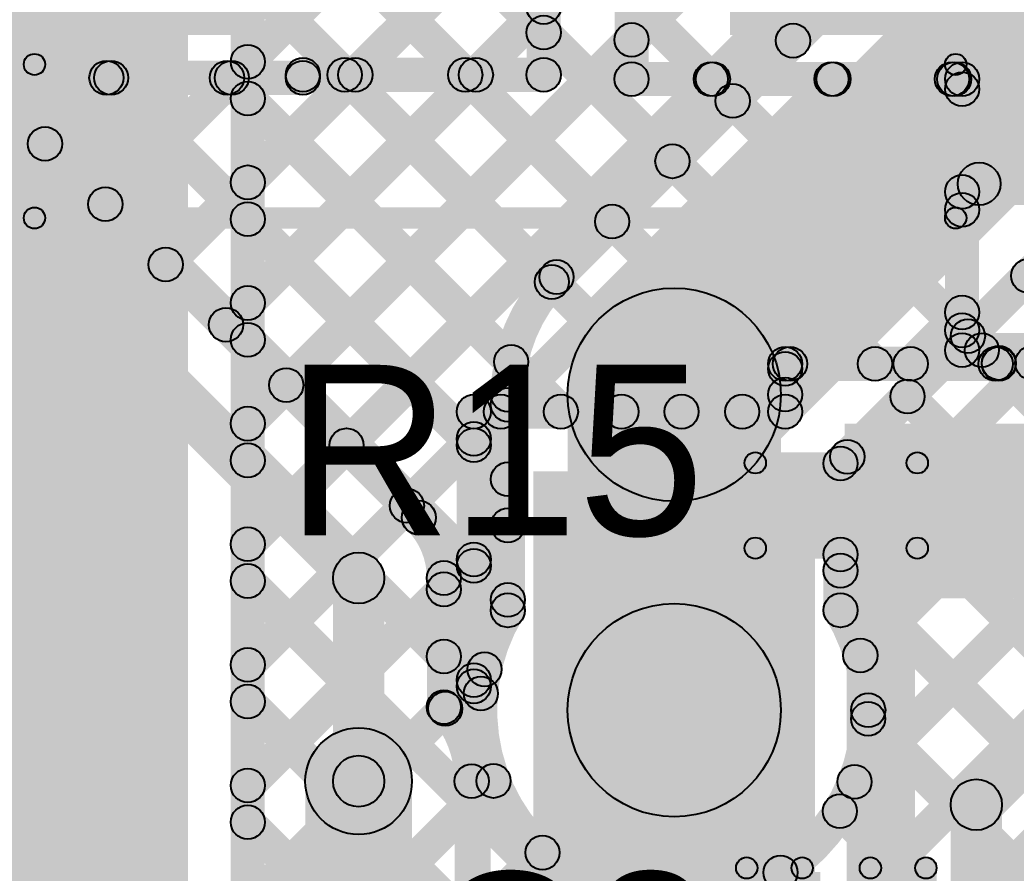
# Model space of a CAD drawing. Header units: millimetres. Extents: x 0.01 to 3.4, y 0.01 to 2.05.
# Drawn here: x 2.0876 to 2.3212, y 0.9458 to 1.1459 of the extents above; entities that cross this region are included whole.
import ezdxf

# ---------------------------------------------------------------- set-up
doc = ezdxf.new("R2010")
doc.units = ezdxf.units.MM
doc.header["$MEASUREMENT"] = 0
for name, color, linetype in [('BottomLayer', 5, 'Continuous'), ('TopLayer', 1, 'Continuous'), ('TopOverlay', 2, 'Continuous'), ('TopPaste', 8, 'Continuous'), ('TopSolder', 216, 'Continuous'), ('ViaHoleLayer', 16, 'Continuous')]:
    doc.layers.add(name, color=color, linetype=linetype)

# ---------------------------------------------------------------- blocks, each defined once
blk = doc.blocks.new('R___0201_20')
at = {"layer": 'TopLayer'}
for points in [[(-0.01614, 0.00728), (-0.00551, 0.00728), (-0.00551, -0.00728), (-0.01614, -0.00728)], [(0.00551, 0.00728), (0.01614, 0.00728), (0.01614, -0.00728), (0.00551, -0.00728)]]:
    blk.add_hatch(color=1, dxfattribs=at).paths.add_polyline_path(points)
at = {"layer": 'TopOverlay'}
h = blk.add_hatch(color=2, dxfattribs=at)
edge = h.paths.add_edge_path()
edge.add_arc((-0.019, 0.01), 0.0025, 0, 360)
h = blk.add_hatch(color=2, dxfattribs=at)
edge = h.paths.add_edge_path()
edge.add_arc((-0.019, 0.01), 0.0025, 0, 360)
for points in [[(0.019, 0.0125), (0.019, 0.0075), (-0.019, 0.0075), (-0.019, 0.0125)], [(-0.0215, 0.01), (-0.0165, 0.01), (-0.0165, -0.01), (-0.0215, -0.01)], [(0.0165, 0.01), (0.0215, 0.01), (0.0215, -0.01), (0.0165, -0.01)], [(0.019, -0.0075), (0.019, -0.0125), (-0.019, -0.0125), (-0.019, -0.0075)]]:
    blk.add_hatch(color=2, dxfattribs=at).paths.add_polyline_path(points)
h = blk.add_hatch(color=2, dxfattribs=at)
edge = h.paths.add_edge_path()
edge.add_arc((0.019, 0.01), 0.0025, 0, 360)
h = blk.add_hatch(color=2, dxfattribs=at)
edge = h.paths.add_edge_path()
edge.add_arc((0.019, 0.01), 0.0025, 0, 360)
h = blk.add_hatch(color=2, dxfattribs=at)
edge = h.paths.add_edge_path()
edge.add_arc((-0.019, -0.01), 0.0025, 0, 360)
h = blk.add_hatch(color=2, dxfattribs=at)
edge = h.paths.add_edge_path()
edge.add_arc((-0.019, -0.01), 0.0025, 0, 360)
h = blk.add_hatch(color=2, dxfattribs=at)
edge = h.paths.add_edge_path()
edge.add_arc((0.019, -0.01), 0.0025, 0, 360)
h = blk.add_hatch(color=2, dxfattribs=at)
edge = h.paths.add_edge_path()
edge.add_arc((0.019, -0.01), 0.0025, 0, 360)
at = {"layer": 'TopPaste'}
for points in [[(-0.01614, 0.00728), (-0.00551, 0.00728), (-0.00551, -0.00728), (-0.01614, -0.00728)], [(0.00551, 0.00728), (0.01614, 0.00728), (0.01614, -0.00728), (0.00551, -0.00728)]]:
    blk.add_hatch(color=8, dxfattribs=at).paths.add_polyline_path(points)
at = {"layer": 'TopSolder'}
for points in [[(-0.02014, 0.01128), (-0.00151, 0.01128), (-0.00151, -0.01128), (-0.02014, -0.01128)], [(0.00151, 0.01128), (0.02014, 0.01128), (0.02014, -0.01128), (0.00151, -0.01128)]]:
    blk.add_hatch(color=216, dxfattribs=at).paths.add_polyline_path(points)
at = {"layer": 'TopOverlay'}
for centre in [(-0.019, 0.01), (-0.019, 0.01), (0.019, 0.01), (0.019, 0.01), (-0.019, -0.01), (-0.019, -0.01), (0.019, -0.01), (0.019, -0.01)]:
    blk.add_circle(centre, 0.0025, dxfattribs=at)
blk = doc.blocks.new('SPM5012T_100M_LR_27')
at = {"layer": 'TopOverlay'}
h = blk.add_hatch(color=2, dxfattribs=at)
edge = h.paths.add_edge_path()
edge.add_arc((-0.108, 0.102), 0.0025, 0, 360)
h = blk.add_hatch(color=2, dxfattribs=at)
edge = h.paths.add_edge_path()
edge.add_arc((-0.108, 0.102), 0.0025, 0, 360)
for points in [[(0.108, 0.1045), (0.108, 0.0995), (-0.108, 0.0995), (-0.108, 0.1045)], [(-0.1105, 0.102), (-0.1055, 0.102), (-0.1055, 0.066), (-0.1105, 0.066)], [(0.1055, 0.102), (0.1105, 0.102), (0.1105, 0.066), (0.1055, 0.066)]]:
    blk.add_hatch(color=2, dxfattribs=at).paths.add_polyline_path(points)
h = blk.add_hatch(color=2, dxfattribs=at)
edge = h.paths.add_edge_path()
edge.add_arc((0.108, 0.102), 0.0025, 0, 360)
h = blk.add_hatch(color=2, dxfattribs=at)
edge = h.paths.add_edge_path()
edge.add_arc((0.108, 0.102), 0.0025, 0, 360)
h = blk.add_hatch(color=2, dxfattribs=at)
edge = h.paths.add_edge_path()
edge.add_arc((-0.108, 0.066), 0.0025, 0, 360)
h = blk.add_hatch(color=2, dxfattribs=at)
edge = h.paths.add_edge_path()
edge.add_arc((0.108, 0.066), 0.0025, 0, 360)
at = {"layer": 'TopSolder'}
for points in [[(-0.11817, 0.05912), (-0.05506, 0.05912), (-0.05506, -0.05912), (-0.11817, -0.05912)], [(0.05506, 0.05912), (0.11817, 0.05912), (0.11817, -0.05912), (0.05506, -0.05912)]]:
    blk.add_hatch(color=216, dxfattribs=at).paths.add_polyline_path(points)
at = {"layer": 'TopOverlay'}
for centre in [(-0.108, 0.102), (-0.108, 0.102), (0.108, 0.102), (0.108, 0.102), (-0.108, 0.066), (0.108, 0.066)]:
    blk.add_circle(centre, 0.0025, dxfattribs=at)
blk = doc.blocks.new('CAP_0201_31')
at = {"layer": 'TopLayer'}
for points in [[(-0.01772, 0.00591), (-0.00591, 0.00591), (-0.00591, -0.00591), (-0.01772, -0.00591)], [(0.00591, 0.00591), (0.01772, 0.00591), (0.01772, -0.00591), (0.00591, -0.00591)]]:
    blk.add_hatch(color=1, dxfattribs=at).paths.add_polyline_path(points)
at = {"layer": 'TopOverlay'}
h = blk.add_hatch(color=2, dxfattribs=at)
edge = h.paths.add_edge_path()
edge.add_arc((-0.021, 0.009), 0.0025, 0, 360)
h = blk.add_hatch(color=2, dxfattribs=at)
edge = h.paths.add_edge_path()
edge.add_arc((-0.021, 0.009), 0.0025, 0, 360)
for points in [[(-0.021, 0.0065), (-0.021, 0.0115), (-0.008, 0.0115), (-0.008, 0.0065)], [(0.008, 0.0065), (0.008, 0.0115), (0.021, 0.0115), (0.021, 0.0065)], [(-0.0185, -0.009), (-0.0235, -0.009), (-0.0235, 0.009), (-0.0185, 0.009)], [(0.0235, -0.009), (0.0185, -0.009), (0.0185, 0.009), (0.0235, 0.009)], [(-0.021, -0.0115), (-0.021, -0.0065), (-0.008, -0.0065), (-0.008, -0.0115)], [(0.008, -0.0115), (0.008, -0.0065), (0.021, -0.0065), (0.021, -0.0115)]]:
    blk.add_hatch(color=2, dxfattribs=at).paths.add_polyline_path(points)
h = blk.add_hatch(color=2, dxfattribs=at)
edge = h.paths.add_edge_path()
edge.add_arc((-0.008, 0.009), 0.0025, 0, 360)
h = blk.add_hatch(color=2, dxfattribs=at)
edge = h.paths.add_edge_path()
edge.add_arc((0.008, 0.009), 0.0025, 0, 360)
h = blk.add_hatch(color=2, dxfattribs=at)
edge = h.paths.add_edge_path()
edge.add_arc((0.021, 0.009), 0.0025, 0, 360)
h = blk.add_hatch(color=2, dxfattribs=at)
edge = h.paths.add_edge_path()
edge.add_arc((0.021, 0.009), 0.0025, 0, 360)
h = blk.add_hatch(color=2, dxfattribs=at)
edge = h.paths.add_edge_path()
edge.add_arc((-0.021, -0.009), 0.0025, 0, 360)
h = blk.add_hatch(color=2, dxfattribs=at)
edge = h.paths.add_edge_path()
edge.add_arc((-0.021, -0.009), 0.0025, 0, 360)
h = blk.add_hatch(color=2, dxfattribs=at)
edge = h.paths.add_edge_path()
edge.add_arc((-0.008, -0.009), 0.0025, 0, 360)
h = blk.add_hatch(color=2, dxfattribs=at)
edge = h.paths.add_edge_path()
edge.add_arc((0.008, -0.009), 0.0025, 0, 360)
h = blk.add_hatch(color=2, dxfattribs=at)
edge = h.paths.add_edge_path()
edge.add_arc((0.021, -0.009), 0.0025, 0, 360)
h = blk.add_hatch(color=2, dxfattribs=at)
edge = h.paths.add_edge_path()
edge.add_arc((0.021, -0.009), 0.0025, 0, 360)
at = {"layer": 'TopPaste'}
for points in [[(-0.01772, 0.00591), (-0.00591, 0.00591), (-0.00591, -0.00591), (-0.01772, -0.00591)], [(0.00591, 0.00591), (0.01772, 0.00591), (0.01772, -0.00591), (0.00591, -0.00591)]]:
    blk.add_hatch(color=8, dxfattribs=at).paths.add_polyline_path(points)
at = {"layer": 'TopSolder'}
for points in [[(-0.01988, 0.00807), (-0.00374, 0.00807), (-0.00374, -0.00807), (-0.01988, -0.00807)], [(0.00374, 0.00807), (0.01988, 0.00807), (0.01988, -0.00807), (0.00374, -0.00807)]]:
    blk.add_hatch(color=216, dxfattribs=at).paths.add_polyline_path(points)
at = {"layer": 'TopOverlay'}
for centre in [(-0.021, 0.009), (-0.021, 0.009), (-0.008, 0.009), (0.008, 0.009), (0.021, 0.009), (0.021, 0.009), (-0.021, -0.009), (-0.021, -0.009), (-0.008, -0.009), (0.008, -0.009), (0.021, -0.009), (0.021, -0.009)]:
    blk.add_circle(centre, 0.0025, dxfattribs=at)

msp = doc.modelspace()

# ---------------------------------------------------------------- hatches: boundary and pattern name
at = {"layer": 'BottomLayer'}
for points in [[(2.127, 0.87355), (2.077, 0.87355), (2.077, 1.63024), (2.127, 1.63024)], [(2.14383, 1.04837), (2.13817, 1.05403), (2.3626, 1.27846), (2.36826, 1.2728)], [(2.14383, 1.02009), (2.13817, 1.02575), (2.39089, 1.27846), (2.39654, 1.2728)], [(2.14383, 1.13323), (2.13817, 1.13888), (2.27775, 1.27846), (2.28341, 1.2728)], [(2.14383, 1.07666), (2.13817, 1.08231), (2.33432, 1.27846), (2.33998, 1.2728)], [(2.14383, 1.10494), (2.13817, 1.1106), (2.30603, 1.27846), (2.31169, 1.2728)], [(2.25868, 1.04032), (2.22332, 1.07568), (2.40532, 1.25768), (2.44068, 1.22232)], [(2.21625, 1.08275), (2.21059, 1.08841), (2.37603, 1.25384), (2.38169, 1.24818)], [(2.145, 0.89698), (2.137, 0.89698), (2.137, 1.24595), (2.145, 1.24595)], [(2.13817, 1.23775), (2.14383, 1.2434), (2.25754, 1.12969), (2.25188, 1.12404)], [(2.17134, 1.23287), (2.17699, 1.23852), (2.27168, 1.14384), (2.26602, 1.13818)], [(2.13817, 1.20947), (2.14383, 1.21512), (2.2434, 1.11555), (2.23774, 1.1099)], [(2.28283, 1.03902), (2.27717, 1.04467), (2.42217, 1.18967), (2.42783, 1.18402)], [(2.13817, 1.18118), (2.14383, 1.18684), (2.22926, 1.10141), (2.2236, 1.09575)], [(2.28283, 1.01767), (2.27717, 1.02332), (2.43285, 1.179), (2.4385, 1.17334)], [(2.28747, 0.99402), (2.28181, 0.99968), (2.44699, 1.16486), (2.45265, 1.1592)], [(2.13817, 1.1529), (2.14383, 1.15855), (2.21514, 1.08725), (2.20948, 1.08159)], [(2.28611, 0.96438), (2.28046, 0.97004), (2.46113, 1.15071), (2.46679, 1.14506)], [(2.14383, 0.79381), (2.13817, 0.79947), (2.47527, 1.13657), (2.48093, 1.13092)], [(2.13817, 1.12461), (2.14383, 1.13027), (2.20559, 1.06851), (2.19993, 1.06285)], [(2.14383, 0.76553), (2.13817, 0.77119), (2.48942, 1.12243), (2.49507, 1.11677)], [(2.13817, 1.09633), (2.14383, 1.10199), (2.20483, 1.04099), (2.19917, 1.03533)], [(2.30704, 1.06888), (2.31269, 1.07454), (2.94783, 0.4394), (2.94217, 0.43375)], [(2.13817, 1.06804), (2.14383, 1.0737), (2.20483, 1.0127), (2.19917, 1.00704)], [(2.14383, 0.9918), (2.13817, 0.99746), (2.19917, 1.05846), (2.20483, 1.0528)], [(2.2929, 1.05474), (2.29855, 1.0604), (2.94783, 0.41112), (2.94217, 0.40547)], [(2.206, 1.00743), (2.198, 1.00743), (2.198, 1.058), (2.206, 1.058)], [(2.266, 0.984), (2.216, 0.984), (2.216, 1.058), (2.266, 1.058)], [(2.13817, 1.03976), (2.14383, 1.04542), (2.1985, 0.99074), (2.19284, 0.98509)], [(2.27875, 1.0406), (2.28441, 1.04626), (2.94201, 0.38866), (2.93635, 0.383)], [(2.284, 1.00743), (2.276, 1.00743), (2.276, 1.04185), (2.284, 1.04185)], [(2.14383, 0.96352), (2.13817, 0.96918), (2.19917, 1.03018), (2.20483, 1.02452)], [(2.27717, 1.0139), (2.28283, 1.01955), (3.26355, 0.03883), (3.2579, 0.03317)], [(2.13817, 1.01148), (2.14383, 1.01713), (3.12213, 0.03883), (3.11648, 0.03317)], [(2.14383, 0.93524), (2.13817, 0.94089), (2.1937, 0.99642), (2.19936, 0.99076)], [(2.13817, 0.98319), (2.14383, 0.98885), (3.09385, 0.03883), (3.08819, 0.03317)], [(2.28362, 0.97916), (2.28928, 0.98482), (3.23527, 0.03883), (3.22961, 0.03317)], [(2.14383, 0.90695), (2.13817, 0.91261), (2.19581, 0.97024), (2.20146, 0.96459)], [(2.27702, 0.95749), (2.28267, 0.96314), (3.20699, 0.03883), (3.20133, 0.03317)], [(2.13817, 0.95491), (2.14383, 0.96056), (2.94881, 0.15558), (2.94316, 0.14992)], [(2.14853, 0.88337), (2.14287, 0.88903), (2.20728, 0.95343), (2.21294, 0.94777)], [(2.2631, 0.94311), (2.26876, 0.94877), (3.1787, 0.03883), (3.17304, 0.03317)]]:
    msp.add_hatch(color=5, dxfattribs=at).paths.add_polyline_path(points)
h = msp.add_hatch(color=5, dxfattribs=at)
edge = h.paths.add_edge_path()
edge.add_arc((2.26885, 1.14101), 0.004, 0, 360)
h = msp.add_hatch(color=5, dxfattribs=at)
edge = h.paths.add_edge_path()
edge.add_arc((2.141, 1.13605), 0.004, 0, 360)
h = msp.add_hatch(color=5, dxfattribs=at)
edge = h.paths.add_edge_path()
edge.add_arc((2.141, 1.12744), 0.004, 0, 360)
h = msp.add_hatch(color=5, dxfattribs=at)
edge = h.paths.add_edge_path()
edge.add_arc((2.25471, 1.12687), 0.004, 0, 360)
h = msp.add_hatch(color=5, dxfattribs=at)
edge = h.paths.add_edge_path()
edge.add_arc((2.24057, 1.11272), 0.004, 0, 360)
h = msp.add_hatch(color=5, dxfattribs=at)
edge = h.paths.add_edge_path()
edge.add_arc((2.141, 1.10777), 0.004, 0, 360)
h = msp.add_hatch(color=5, dxfattribs=at)
edge = h.paths.add_edge_path()
edge.add_arc((2.141, 1.09916), 0.004, 0, 360)
h = msp.add_hatch(color=5, dxfattribs=at)
edge = h.paths.add_edge_path()
edge.add_arc((2.22643, 1.09858), 0.004, 0, 360)
h = msp.add_hatch(color=5, dxfattribs=at)
edge = h.paths.add_edge_path()
edge.add_arc((2.21342, 1.08558), 0.004, 0, 360)
h = msp.add_hatch(color=5, dxfattribs=at)
edge = h.paths.add_edge_path()
edge.add_arc((2.21342, 1.08558), 0.004, 0, 360)
h = msp.add_hatch(color=5, dxfattribs=at)
edge = h.paths.add_edge_path()
edge.add_arc((2.21342, 1.08558), 0.004, 0, 360)
h = msp.add_hatch(color=5, dxfattribs=at)
edge = h.paths.add_edge_path()
edge.add_arc((2.32401, 1.08585), 0.004, 0, 360)
h = msp.add_hatch(color=5, dxfattribs=at)
edge = h.paths.add_edge_path()
edge.add_arc((2.21231, 1.08442), 0.004, 0, 360)
h = msp.add_hatch(color=5, dxfattribs=at)
edge = h.paths.add_edge_path()
edge.add_arc((2.141, 1.07949), 0.004, 0, 360)
h = msp.add_hatch(color=5, dxfattribs=at)
edge = h.paths.add_edge_path()
edge.add_arc((2.241, 1.058), 0.025, 0, 360)
h = msp.add_hatch(color=5, dxfattribs=at)
edge = h.paths.add_edge_path()
edge.add_arc((2.241, 1.058), 0.025, 0, 360)
h = msp.add_hatch(color=5, dxfattribs=at)
edge = h.paths.add_edge_path()
edge.add_arc((2.141, 1.07087), 0.004, 0, 360)
h = msp.add_hatch(color=5, dxfattribs=at)
edge = h.paths.add_edge_path()
edge.add_arc((2.30987, 1.07171), 0.004, 0, 360)
h = msp.add_hatch(color=5, dxfattribs=at)
edge = h.paths.add_edge_path()
edge.add_arc((2.20276, 1.06568), 0.004, 0, 360)
h = msp.add_hatch(color=5, dxfattribs=at)
edge = h.paths.add_edge_path()
edge.add_arc((2.202, 1.058), 0.004, 0, 360)
h = msp.add_hatch(color=5, dxfattribs=at)
edge = h.paths.add_edge_path()
edge.add_arc((2.202, 1.058), 0.004, 0, 360)
h = msp.add_hatch(color=5, dxfattribs=at)
edge = h.paths.add_edge_path()
edge.add_arc((2.202, 1.058), 0.004, 0, 360)
h = msp.add_hatch(color=5, dxfattribs=at)
edge = h.paths.add_edge_path()
edge.add_arc((2.29572, 1.05757), 0.004, 0, 360)
h = msp.add_hatch(color=5, dxfattribs=at)
edge = h.paths.add_edge_path()
edge.add_arc((2.202, 1.05563), 0.004, 0, 360)
h = msp.add_hatch(color=5, dxfattribs=at)
edge = h.paths.add_edge_path()
edge.add_arc((2.141, 1.0512), 0.004, 0, 360)
h = msp.add_hatch(color=5, dxfattribs=at)
edge = h.paths.add_edge_path()
edge.add_arc((2.141, 1.04259), 0.004, 0, 360)
h = msp.add_hatch(color=5, dxfattribs=at)
edge = h.paths.add_edge_path()
edge.add_arc((2.28158, 1.04343), 0.004, 0, 360)
h = msp.add_hatch(color=5, dxfattribs=at)
edge = h.paths.add_edge_path()
edge.add_arc((2.28, 1.04185), 0.004, 0, 360)
h = msp.add_hatch(color=5, dxfattribs=at)
edge = h.paths.add_edge_path()
edge.add_arc((2.28, 1.04185), 0.004, 0, 360)
h = msp.add_hatch(color=5, dxfattribs=at)
edge = h.paths.add_edge_path()
edge.add_arc((2.202, 1.03816), 0.004, 0, 360)
h = msp.add_hatch(color=5, dxfattribs=at)
edge = h.paths.add_edge_path()
edge.add_arc((2.202, 1.02735), 0.004, 0, 360)
h = msp.add_hatch(color=5, dxfattribs=at)
edge = h.paths.add_edge_path()
edge.add_arc((2.141, 1.02292), 0.004, 0, 360)
h = msp.add_hatch(color=5, dxfattribs=at)
edge = h.paths.add_edge_path()
edge.add_arc((2.28, 1.0205), 0.004, 0, 360)
h = msp.add_hatch(color=5, dxfattribs=at)
edge = h.paths.add_edge_path()
edge.add_arc((2.28, 1.01673), 0.004, 0, 360)
h = msp.add_hatch(color=5, dxfattribs=at)
edge = h.paths.add_edge_path()
edge.add_arc((2.141, 1.0143), 0.004, 0, 360)
h = msp.add_hatch(color=5, dxfattribs=at)
edge = h.paths.add_edge_path()
edge.add_arc((2.202, 1.00987), 0.004, 0, 360)
h = msp.add_hatch(color=5, dxfattribs=at)
edge = h.paths.add_edge_path()
edge.add_arc((2.241, 0.984), 0.0315, 0, 360)
h = msp.add_hatch(color=5, dxfattribs=at)
edge = h.paths.add_edge_path()
edge.add_arc((2.202, 1.00743), 0.004, 0, 360)
h = msp.add_hatch(color=5, dxfattribs=at)
edge = h.paths.add_edge_path()
edge.add_arc((2.202, 1.00743), 0.004, 0, 360)
h = msp.add_hatch(color=5, dxfattribs=at)
edge = h.paths.add_edge_path()
edge.add_arc((2.28, 1.00743), 0.004, 0, 360)
h = msp.add_hatch(color=5, dxfattribs=at)
edge = h.paths.add_edge_path()
edge.add_arc((2.28, 1.00743), 0.004, 0, 360)
h = msp.add_hatch(color=5, dxfattribs=at)
edge = h.paths.add_edge_path()
edge.add_arc((2.241, 0.984), 0.025, 0, 360)
h = msp.add_hatch(color=5, dxfattribs=at)
edge = h.paths.add_edge_path()
edge.add_arc((2.28464, 0.99685), 0.004, 0, 360)
h = msp.add_hatch(color=5, dxfattribs=at)
edge = h.paths.add_edge_path()
edge.add_arc((2.141, 0.99463), 0.004, 0, 360)
h = msp.add_hatch(color=5, dxfattribs=at)
edge = h.paths.add_edge_path()
edge.add_arc((2.19653, 0.99359), 0.004, 0, 360)
h = msp.add_hatch(color=5, dxfattribs=at)
edge = h.paths.add_edge_path()
edge.add_arc((2.19567, 0.98792), 0.004, 0, 360)
h = msp.add_hatch(color=5, dxfattribs=at)
edge = h.paths.add_edge_path()
edge.add_arc((2.141, 0.98602), 0.004, 0, 360)
h = msp.add_hatch(color=5, dxfattribs=at)
edge = h.paths.add_edge_path()
edge.add_arc((2.2865, 0.984), 0.004, 0, 360)
h = msp.add_hatch(color=5, dxfattribs=at)
edge = h.paths.add_edge_path()
edge.add_arc((2.2865, 0.984), 0.004, 0, 360)
h = msp.add_hatch(color=5, dxfattribs=at)
edge = h.paths.add_edge_path()
edge.add_arc((2.28645, 0.98199), 0.004, 0, 360)
h = msp.add_hatch(color=5, dxfattribs=at)
edge = h.paths.add_edge_path()
edge.add_arc((2.141, 0.96635), 0.004, 0, 360)
h = msp.add_hatch(color=5, dxfattribs=at)
edge = h.paths.add_edge_path()
edge.add_arc((2.19864, 0.96741), 0.004, 0, 360)
h = msp.add_hatch(color=5, dxfattribs=at)
edge = h.paths.add_edge_path()
edge.add_arc((2.28328, 0.96721), 0.004, 0, 360)
h = msp.add_hatch(color=5, dxfattribs=at)
edge = h.paths.add_edge_path()
edge.add_arc((2.27984, 0.96031), 0.004, 0, 360)
h = msp.add_hatch(color=5, dxfattribs=at)
edge = h.paths.add_edge_path()
edge.add_arc((2.141, 0.95774), 0.004, 0, 360)
h = msp.add_hatch(color=5, dxfattribs=at)
edge = h.paths.add_edge_path()
edge.add_arc((2.21011, 0.9506), 0.004, 0, 360)
h = msp.add_hatch(color=5, dxfattribs=at)
edge = h.paths.add_edge_path()
edge.add_arc((2.26593, 0.94594), 0.004, 0, 360)
at = {"layer": 'TopLayer'}
for points in [[(2.235, 1.132), (2.227, 1.132), (2.227, 1.29651), (2.235, 1.29651)], [(2.21439, 1.133), (2.20639, 1.133), (2.20639, 1.26005), (2.21439, 1.26005)], [(2.03432, 1.13919), (2.04281, 1.14768), (2.17124, 1.01924), (2.16276, 1.01076)], [(2.20756, 1.14008), (2.21321, 1.14574), (2.29091, 1.06804), (2.28525, 1.06238)], [(2.15287, 1.05741), (2.14721, 1.06307), (2.22817, 1.14403), (2.23383, 1.13837)], [(2.07798, 1.1283), (2.07798, 1.1363), (2.15394, 1.1363), (2.15394, 1.1283)], [(2.12459, 1.0857), (2.11893, 1.09136), (2.1634, 1.13583), (2.16906, 1.13017)], [(2.13873, 1.07156), (2.13307, 1.07721), (2.19169, 1.13583), (2.19734, 1.13017)], [(2.15394, 1.129), (2.15394, 1.137), (2.21039, 1.137), (2.21039, 1.129)], [(2.1609, 1.13017), (2.16655, 1.13583), (2.24555, 1.05683), (2.2399, 1.05117)], [(2.18918, 1.13017), (2.19484, 1.13583), (2.26983, 1.06084), (2.26417, 1.05518)], [(2.231, 1.128), (2.231, 1.136), (2.3085, 1.136), (2.3085, 1.128)], [(2.07516, 1.12947), (2.08081, 1.13513), (2.18394, 1.032), (2.17828, 1.02635)], [(2.07674, 1.12947), (2.0824, 1.13513), (2.19683, 1.0207), (2.19117, 1.01504)], [(2.0963, 1.11398), (2.09064, 1.11964), (2.10613, 1.13513), (2.11179, 1.12947)], [(2.11044, 1.09984), (2.10479, 1.1055), (2.13442, 1.13513), (2.14008, 1.12947)], [(2.10503, 1.12947), (2.11069, 1.13513), (2.19683, 1.04899), (2.19117, 1.04333)], [(2.13331, 1.12947), (2.13897, 1.13513), (2.21727, 1.05683), (2.21161, 1.05117)], [(2.16701, 1.04327), (2.16136, 1.04893), (2.24725, 1.13483), (2.25291, 1.12917)], [(2.2032, 1.05117), (2.19754, 1.05683), (2.27554, 1.13483), (2.2812, 1.12917)], [(2.23148, 1.05117), (2.22582, 1.05683), (2.30382, 1.13483), (2.30948, 1.12917)], [(2.24675, 1.12917), (2.2524, 1.13483), (2.31133, 1.0759), (2.30567, 1.07025)], [(2.27503, 1.12917), (2.28069, 1.13483), (2.31133, 1.10419), (2.30567, 1.09853)], [(2.30332, 1.12917), (2.30897, 1.13483), (2.31133, 1.13247), (2.30567, 1.12682)], [(2.3125, 1.06843), (2.3045, 1.06843), (2.3045, 1.132), (2.3125, 1.132)], [(2.3125, 1.10243), (2.3125, 1.11243), (2.35, 1.11243), (2.35, 1.10243)], [(2.27098, 1.06238), (2.26532, 1.06804), (2.30567, 1.10839), (2.31133, 1.10274)], [(2.29926, 1.06238), (2.2936, 1.06804), (2.30567, 1.08011), (2.31133, 1.07445)], [(2.30567, 1.07025), (2.31133, 1.0759), (2.31598, 1.07125), (2.31032, 1.0656)], [(2.3085, 1.06443), (2.3085, 1.07243), (2.3465, 1.07243), (2.3465, 1.06443)], [(2.31032, 1.0656), (2.31598, 1.07125), (2.31919, 1.06804), (2.31353, 1.06238)], [(2.267, 1.06121), (2.267, 1.06921), (2.31713, 1.06921), (2.31713, 1.06121)], [(2.31713, 1.06143), (2.31713, 1.06943), (2.3465, 1.06943), (2.3465, 1.06143)], [(2.25976, 1.05117), (2.25411, 1.05683), (2.26417, 1.06689), (2.26983, 1.06124)], [(2.271, 1.054), (2.263, 1.054), (2.263, 1.06521), (2.271, 1.06521)], [(2.19683, 1.0448), (2.19117, 1.05046), (2.19754, 1.05683), (2.2032, 1.05117)], [(2.194, 1.05), (2.194, 1.058), (2.267, 1.058), (2.267, 1.05)], [(2.198, 0.913), (2.19, 0.913), (2.19, 1.054), (2.198, 1.054)], [(2.35842, 1.01021), (2.35842, 1.05121), (2.281, 1.05121), (2.281, 1.01021)], [(2.18115, 1.02913), (2.1755, 1.03479), (2.19117, 1.05046), (2.19683, 1.0448)], [(2.208, 0.927), (2.274, 0.927), (2.274, 1.04), (2.208, 1.04)], [(2.29743, 0.87798), (2.29743, 1.04098), (2.28143, 1.04098), (2.28143, 0.87798)], [(2.18983, 1.00952), (2.18417, 1.01518), (2.19117, 1.02218), (2.19683, 1.01652)], [(2.173, 0.96735), (2.161, 0.96735), (2.161, 1.015), (2.173, 1.015)], [(2.191, 0.98473), (2.183, 0.98473), (2.183, 1.015), (2.191, 1.015)], [(2.18417, 0.99376), (2.18983, 0.99942), (2.19683, 0.99242), (2.19117, 0.98676)], [(2.19014, 0.98154), (2.18448, 0.9872), (2.19117, 0.99389), (2.19683, 0.98824)], [(2.31607, 0.95758), (2.30758, 0.96607), (2.32876, 0.98724), (2.33724, 0.97876)], [(2.1795, 0.864), (2.1545, 0.864), (2.1545, 0.96735), (2.1795, 0.96735)], [(2.1975, 0.87498), (2.1895, 0.87498), (2.1895, 0.96735), (2.1975, 0.96735)], [(2.31783, 0.886), (2.30583, 0.886), (2.30583, 0.96183), (2.31783, 0.96183)]]:
    msp.add_hatch(color=1, dxfattribs=at).paths.add_polyline_path(points)
h = msp.add_hatch(color=1, dxfattribs=at)
edge = h.paths.add_edge_path()
edge.add_arc((2.21039, 1.14887), 0.004, 0, 360)
h = msp.add_hatch(color=1, dxfattribs=at)
edge = h.paths.add_edge_path()
edge.add_arc((2.21039, 1.14291), 0.004, 0, 360)
h = msp.add_hatch(color=1, dxfattribs=at)
edge = h.paths.add_edge_path()
edge.add_arc((2.231, 1.1412), 0.004, 0, 360)
h = msp.add_hatch(color=1, dxfattribs=at)
edge = h.paths.add_edge_path()
edge.add_arc((2.10786, 1.1323), 0.004, 0, 360)
h = msp.add_hatch(color=1, dxfattribs=at)
edge = h.paths.add_edge_path()
edge.add_arc((2.10896, 1.1323), 0.004, 0, 360)
h = msp.add_hatch(color=1, dxfattribs=at)
edge = h.paths.add_edge_path()
edge.add_arc((2.13614, 1.1323), 0.004, 0, 360)
h = msp.add_hatch(color=1, dxfattribs=at)
edge = h.paths.add_edge_path()
edge.add_arc((2.13725, 1.1323), 0.004, 0, 360)
h = msp.add_hatch(color=1, dxfattribs=at)
edge = h.paths.add_edge_path()
edge.add_arc((2.15394, 1.133), 0.004, 0, 360)
h = msp.add_hatch(color=1, dxfattribs=at)
edge = h.paths.add_edge_path()
edge.add_arc((2.15394, 1.1323), 0.004, 0, 360)
h = msp.add_hatch(color=1, dxfattribs=at)
edge = h.paths.add_edge_path()
edge.add_arc((2.16373, 1.133), 0.004, 0, 360)
h = msp.add_hatch(color=1, dxfattribs=at)
edge = h.paths.add_edge_path()
edge.add_arc((2.16623, 1.133), 0.004, 0, 360)
h = msp.add_hatch(color=1, dxfattribs=at)
edge = h.paths.add_edge_path()
edge.add_arc((2.19201, 1.133), 0.004, 0, 360)
h = msp.add_hatch(color=1, dxfattribs=at)
edge = h.paths.add_edge_path()
edge.add_arc((2.19451, 1.133), 0.004, 0, 360)
h = msp.add_hatch(color=1, dxfattribs=at)
edge = h.paths.add_edge_path()
edge.add_arc((2.21039, 1.133), 0.004, 0, 360)
h = msp.add_hatch(color=1, dxfattribs=at)
edge = h.paths.add_edge_path()
edge.add_arc((2.21039, 1.133), 0.004, 0, 360)
h = msp.add_hatch(color=1, dxfattribs=at)
edge = h.paths.add_edge_path()
edge.add_arc((2.231, 1.132), 0.004, 0, 360)
h = msp.add_hatch(color=1, dxfattribs=at)
edge = h.paths.add_edge_path()
edge.add_arc((2.231, 1.132), 0.004, 0, 360)
h = msp.add_hatch(color=1, dxfattribs=at)
edge = h.paths.add_edge_path()
edge.add_arc((2.24958, 1.132), 0.004, 0, 360)
h = msp.add_hatch(color=1, dxfattribs=at)
edge = h.paths.add_edge_path()
edge.add_arc((2.25008, 1.132), 0.004, 0, 360)
h = msp.add_hatch(color=1, dxfattribs=at)
edge = h.paths.add_edge_path()
edge.add_arc((2.27786, 1.132), 0.004, 0, 360)
h = msp.add_hatch(color=1, dxfattribs=at)
edge = h.paths.add_edge_path()
edge.add_arc((2.27837, 1.132), 0.004, 0, 360)
h = msp.add_hatch(color=1, dxfattribs=at)
edge = h.paths.add_edge_path()
edge.add_arc((2.30614, 1.132), 0.004, 0, 360)
h = msp.add_hatch(color=1, dxfattribs=at)
edge = h.paths.add_edge_path()
edge.add_arc((2.30665, 1.132), 0.004, 0, 360)
h = msp.add_hatch(color=1, dxfattribs=at)
edge = h.paths.add_edge_path()
edge.add_arc((2.3085, 1.132), 0.004, 0, 360)
h = msp.add_hatch(color=1, dxfattribs=at)
edge = h.paths.add_edge_path()
edge.add_arc((2.3085, 1.132), 0.004, 0, 360)
h = msp.add_hatch(color=1, dxfattribs=at)
edge = h.paths.add_edge_path()
edge.add_arc((2.3085, 1.12964), 0.004, 0, 360)
h = msp.add_hatch(color=1, dxfattribs=at)
edge = h.paths.add_edge_path()
edge.add_arc((2.09347, 1.11681), 0.004, 0, 360)
h = msp.add_hatch(color=1, dxfattribs=at)
edge = h.paths.add_edge_path()
edge.add_arc((2.3125, 1.10743), 0.005, 0, 360)
h = msp.add_hatch(color=1, dxfattribs=at)
edge = h.paths.add_edge_path()
edge.add_arc((2.3085, 1.10556), 0.004, 0, 360)
h = msp.add_hatch(color=1, dxfattribs=at)
edge = h.paths.add_edge_path()
edge.add_arc((2.10762, 1.10267), 0.004, 0, 360)
h = msp.add_hatch(color=1, dxfattribs=at)
edge = h.paths.add_edge_path()
edge.add_arc((2.3085, 1.10136), 0.004, 0, 360)
h = msp.add_hatch(color=1, dxfattribs=at)
edge = h.paths.add_edge_path()
edge.add_arc((2.12176, 1.08853), 0.004, 0, 360)
h = msp.add_hatch(color=1, dxfattribs=at)
edge = h.paths.add_edge_path()
edge.add_arc((2.3085, 1.07728), 0.004, 0, 360)
h = msp.add_hatch(color=1, dxfattribs=at)
edge = h.paths.add_edge_path()
edge.add_arc((2.1359, 1.07438), 0.004, 0, 360)
h = msp.add_hatch(color=1, dxfattribs=at)
edge = h.paths.add_edge_path()
edge.add_arc((2.3085, 1.07308), 0.004, 0, 360)
h = msp.add_hatch(color=1, dxfattribs=at)
edge = h.paths.add_edge_path()
edge.add_arc((2.3085, 1.07308), 0.004, 0, 360)
h = msp.add_hatch(color=1, dxfattribs=at)
edge = h.paths.add_edge_path()
edge.add_arc((2.3085, 1.06843), 0.004, 0, 360)
h = msp.add_hatch(color=1, dxfattribs=at)
edge = h.paths.add_edge_path()
edge.add_arc((2.3085, 1.06843), 0.004, 0, 360)
h = msp.add_hatch(color=1, dxfattribs=at)
edge = h.paths.add_edge_path()
edge.add_arc((2.31315, 1.06843), 0.004, 0, 360)
h = msp.add_hatch(color=1, dxfattribs=at)
edge = h.paths.add_edge_path()
edge.add_arc((2.31315, 1.06843), 0.004, 0, 360)
h = msp.add_hatch(color=1, dxfattribs=at)
edge = h.paths.add_edge_path()
edge.add_arc((2.267, 1.06521), 0.004, 0, 360)
h = msp.add_hatch(color=1, dxfattribs=at)
edge = h.paths.add_edge_path()
edge.add_arc((2.267, 1.06521), 0.004, 0, 360)
h = msp.add_hatch(color=1, dxfattribs=at)
edge = h.paths.add_edge_path()
edge.add_arc((2.267, 1.06406), 0.004, 0, 360)
h = msp.add_hatch(color=1, dxfattribs=at)
edge = h.paths.add_edge_path()
edge.add_arc((2.26815, 1.06521), 0.004, 0, 360)
h = msp.add_hatch(color=1, dxfattribs=at)
edge = h.paths.add_edge_path()
edge.add_arc((2.28808, 1.06521), 0.004, 0, 360)
h = msp.add_hatch(color=1, dxfattribs=at)
edge = h.paths.add_edge_path()
edge.add_arc((2.29643, 1.06521), 0.004, 0, 360)
h = msp.add_hatch(color=1, dxfattribs=at)
edge = h.paths.add_edge_path()
edge.add_arc((2.31636, 1.06521), 0.004, 0, 360)
h = msp.add_hatch(color=1, dxfattribs=at)
edge = h.paths.add_edge_path()
edge.add_arc((2.31713, 1.06543), 0.004, 0, 360)
h = msp.add_hatch(color=1, dxfattribs=at)
edge = h.paths.add_edge_path()
edge.add_arc((2.31713, 1.06521), 0.004, 0, 360)
h = msp.add_hatch(color=1, dxfattribs=at)
edge = h.paths.add_edge_path()
edge.add_arc((2.32493, 1.06543), 0.004, 0, 360)
h = msp.add_hatch(color=1, dxfattribs=at)
edge = h.paths.add_edge_path()
edge.add_arc((2.15004, 1.06024), 0.004, 0, 360)
h = msp.add_hatch(color=1, dxfattribs=at)
edge = h.paths.add_edge_path()
edge.add_arc((2.267, 1.05801), 0.004, 0, 360)
h = msp.add_hatch(color=1, dxfattribs=at)
edge = h.paths.add_edge_path()
edge.add_arc((2.194, 1.054), 0.004, 0, 360)
h = msp.add_hatch(color=1, dxfattribs=at)
edge = h.paths.add_edge_path()
edge.add_arc((2.194, 1.054), 0.004, 0, 360)
h = msp.add_hatch(color=1, dxfattribs=at)
edge = h.paths.add_edge_path()
edge.add_arc((2.20037, 1.054), 0.004, 0, 360)
h = msp.add_hatch(color=1, dxfattribs=at)
edge = h.paths.add_edge_path()
edge.add_arc((2.20037, 1.054), 0.004, 0, 360)
h = msp.add_hatch(color=1, dxfattribs=at)
edge = h.paths.add_edge_path()
edge.add_arc((2.21444, 1.054), 0.004, 0, 360)
h = msp.add_hatch(color=1, dxfattribs=at)
edge = h.paths.add_edge_path()
edge.add_arc((2.22865, 1.054), 0.004, 0, 360)
h = msp.add_hatch(color=1, dxfattribs=at)
edge = h.paths.add_edge_path()
edge.add_arc((2.24273, 1.054), 0.004, 0, 360)
h = msp.add_hatch(color=1, dxfattribs=at)
edge = h.paths.add_edge_path()
edge.add_arc((2.25694, 1.054), 0.004, 0, 360)
h = msp.add_hatch(color=1, dxfattribs=at)
edge = h.paths.add_edge_path()
edge.add_arc((2.267, 1.054), 0.004, 0, 360)
h = msp.add_hatch(color=1, dxfattribs=at)
edge = h.paths.add_edge_path()
edge.add_arc((2.267, 1.054), 0.004, 0, 360)
h = msp.add_hatch(color=1, dxfattribs=at)
edge = h.paths.add_edge_path()
edge.add_arc((2.194, 1.04763), 0.004, 0, 360)
h = msp.add_hatch(color=1, dxfattribs=at)
edge = h.paths.add_edge_path()
edge.add_arc((2.194, 1.04763), 0.004, 0, 360)
h = msp.add_hatch(color=1, dxfattribs=at)
edge = h.paths.add_edge_path()
edge.add_arc((2.16418, 1.0461), 0.004, 0, 360)
h = msp.add_hatch(color=1, dxfattribs=at)
edge = h.paths.add_edge_path()
edge.add_arc((2.194, 1.04616), 0.004, 0, 360)
h = msp.add_hatch(color=1, dxfattribs=at)
edge = h.paths.add_edge_path()
edge.add_arc((2.17833, 1.03196), 0.004, 0, 360)
h = msp.add_hatch(color=1, dxfattribs=at)
edge = h.paths.add_edge_path()
edge.add_arc((2.18111, 1.02917), 0.004, 0, 360)
h = msp.add_hatch(color=1, dxfattribs=at)
edge = h.paths.add_edge_path()
edge.add_arc((2.18111, 1.02917), 0.004, 0, 360)
h = msp.add_hatch(color=1, dxfattribs=at)
edge = h.paths.add_edge_path()
edge.add_arc((2.18114, 1.02914), 0.004, 0, 360)
h = msp.add_hatch(color=1, dxfattribs=at)
edge = h.paths.add_edge_path()
edge.add_arc((2.194, 1.01935), 0.004, 0, 360)
h = msp.add_hatch(color=1, dxfattribs=at)
edge = h.paths.add_edge_path()
edge.add_arc((2.167, 1.015), 0.006, 0, 360)
h = msp.add_hatch(color=1, dxfattribs=at)
edge = h.paths.add_edge_path()
edge.add_arc((2.167, 1.015), 0.006, 0, 360)
h = msp.add_hatch(color=1, dxfattribs=at)
edge = h.paths.add_edge_path()
edge.add_arc((2.194, 1.01787), 0.004, 0, 360)
h = msp.add_hatch(color=1, dxfattribs=at)
edge = h.paths.add_edge_path()
edge.add_arc((2.187, 1.015), 0.004, 0, 360)
h = msp.add_hatch(color=1, dxfattribs=at)
edge = h.paths.add_edge_path()
edge.add_arc((2.187, 1.015), 0.004, 0, 360)
h = msp.add_hatch(color=1, dxfattribs=at)
edge = h.paths.add_edge_path()
edge.add_arc((2.187, 1.015), 0.004, 0, 360)
h = msp.add_hatch(color=1, dxfattribs=at)
edge = h.paths.add_edge_path()
edge.add_arc((2.187, 1.01235), 0.004, 0, 360)
h = msp.add_hatch(color=1, dxfattribs=at)
edge = h.paths.add_edge_path()
edge.add_arc((2.241, 0.984), 0.0315, 0, 360)
h = msp.add_hatch(color=1, dxfattribs=at)
edge = h.paths.add_edge_path()
edge.add_arc((2.187, 0.99659), 0.004, 0, 360)
h = msp.add_hatch(color=1, dxfattribs=at)
edge = h.paths.add_edge_path()
edge.add_arc((2.194, 0.99106), 0.004, 0, 360)
h = msp.add_hatch(color=1, dxfattribs=at)
edge = h.paths.add_edge_path()
edge.add_arc((2.194, 0.98959), 0.004, 0, 360)
h = msp.add_hatch(color=1, dxfattribs=at)
edge = h.paths.add_edge_path()
edge.add_arc((2.187, 0.98473), 0.004, 0, 360)
h = msp.add_hatch(color=1, dxfattribs=at)
edge = h.paths.add_edge_path()
edge.add_arc((2.187, 0.98473), 0.004, 0, 360)
h = msp.add_hatch(color=1, dxfattribs=at)
edge = h.paths.add_edge_path()
edge.add_arc((2.18731, 0.98437), 0.004, 0, 360)
h = msp.add_hatch(color=1, dxfattribs=at)
edge = h.paths.add_edge_path()
edge.add_arc((2.167, 0.96735), 0.0125, 0, 360)
h = msp.add_hatch(color=1, dxfattribs=at)
edge = h.paths.add_edge_path()
edge.add_arc((2.167, 0.96735), 0.006, 0, 360)
h = msp.add_hatch(color=1, dxfattribs=at)
edge = h.paths.add_edge_path()
edge.add_arc((2.1935, 0.96735), 0.004, 0, 360)
h = msp.add_hatch(color=1, dxfattribs=at)
edge = h.paths.add_edge_path()
edge.add_arc((2.1935, 0.96735), 0.004, 0, 360)
h = msp.add_hatch(color=1, dxfattribs=at)
edge = h.paths.add_edge_path()
edge.add_arc((2.31183, 0.96183), 0.006, 0, 360)
h = msp.add_hatch(color=1, dxfattribs=at)
edge = h.paths.add_edge_path()
edge.add_arc((2.31183, 0.96183), 0.006, 0, 360)
at = {"layer": 'ViaHoleLayer'}
h = msp.add_hatch(color=16, dxfattribs=at)
edge = h.paths.add_edge_path()
edge.add_arc((2.241, 0.984), 0.01575, 0, 360)

# ---------------------------------------------------------------- linework, layer by layer
at = {"layer": 'BottomLayer', "const_width": 0.008}
for points in [[(2.202, 1.058, -0.198912), (2.21342, 1.08558)], [(2.202, 1.058, -0.198912), (2.21342, 1.08558)], [(2.2865, 0.984, -1.314987), (2.202, 1.00743)], [(2.28, 1.00743, -0.136064), (2.2865, 0.984)]]:
    msp.add_lwpolyline(points, format="xyb", dxfattribs=at)
at = {"layer": 'BottomLayer'}
for centre, radius in [((2.26885, 1.14101), 0.004), ((2.141, 1.13605), 0.004), ((2.141, 1.12744), 0.004), ((2.25471, 1.12687), 0.004), ((2.24057, 1.11272), 0.004), ((2.141, 1.10777), 0.004), ((2.141, 1.09916), 0.004), ((2.22643, 1.09858), 0.004), ((2.21342, 1.08558), 0.004), ((2.21342, 1.08558), 0.004), ((2.21342, 1.08558), 0.004), ((2.32401, 1.08585), 0.004), ((2.21231, 1.08442), 0.004), ((2.141, 1.07949), 0.004), ((2.241, 1.058), 0.025), ((2.241, 1.058), 0.025), ((2.141, 1.07087), 0.004), ((2.30987, 1.07171), 0.004), ((2.20276, 1.06568), 0.004), ((2.202, 1.058), 0.004), ((2.202, 1.058), 0.004), ((2.202, 1.058), 0.004), ((2.29572, 1.05757), 0.004), ((2.202, 1.05563), 0.004), ((2.141, 1.0512), 0.004), ((2.141, 1.04259), 0.004), ((2.28158, 1.04343), 0.004), ((2.28, 1.04185), 0.004), ((2.28, 1.04185), 0.004), ((2.202, 1.03816), 0.004), ((2.202, 1.02735), 0.004), ((2.141, 1.02292), 0.004), ((2.28, 1.0205), 0.004), ((2.28, 1.01673), 0.004), ((2.141, 1.0143), 0.004), ((2.202, 1.00987), 0.004), ((2.202, 1.00743), 0.004), ((2.202, 1.00743), 0.004), ((2.28, 1.00743), 0.004), ((2.28, 1.00743), 0.004), ((2.241, 0.984), 0.025), ((2.28464, 0.99685), 0.004), ((2.141, 0.99463), 0.004), ((2.19653, 0.99359), 0.004), ((2.19567, 0.98792), 0.004), ((2.141, 0.98602), 0.004), ((2.2865, 0.984), 0.004), ((2.2865, 0.984), 0.004), ((2.28645, 0.98199), 0.004), ((2.141, 0.96635), 0.004), ((2.19864, 0.96741), 0.004), ((2.28328, 0.96721), 0.004), ((2.27984, 0.96031), 0.004), ((2.141, 0.95774), 0.004), ((2.21011, 0.9506), 0.004), ((2.26593, 0.94594), 0.004)]:
    msp.add_circle(centre, radius, dxfattribs=at)
at = {"layer": 'TopLayer', "const_width": 0.008}
for points in [[(2.18111, 1.02917, -0.199496), (2.187, 1.015)], [(2.18114, 1.02914, -0.198912), (2.187, 1.015)], [(2.187, 0.98473, -0.180827), (2.1935, 0.96735)]]:
    msp.add_lwpolyline(points, format="xyb", dxfattribs=at)
at = {"layer": 'TopLayer'}
for centre, radius in [((2.21039, 1.14887), 0.004), ((2.21039, 1.14291), 0.004), ((2.231, 1.1412), 0.004), ((2.10786, 1.1323), 0.004), ((2.10896, 1.1323), 0.004), ((2.13614, 1.1323), 0.004), ((2.13725, 1.1323), 0.004), ((2.15394, 1.133), 0.004), ((2.15394, 1.1323), 0.004), ((2.16373, 1.133), 0.004), ((2.16623, 1.133), 0.004), ((2.19201, 1.133), 0.004), ((2.19451, 1.133), 0.004), ((2.21039, 1.133), 0.004), ((2.21039, 1.133), 0.004), ((2.231, 1.132), 0.004), ((2.231, 1.132), 0.004), ((2.24958, 1.132), 0.004), ((2.25008, 1.132), 0.004), ((2.27786, 1.132), 0.004), ((2.27837, 1.132), 0.004), ((2.30614, 1.132), 0.004), ((2.30665, 1.132), 0.004), ((2.3085, 1.132), 0.004), ((2.3085, 1.132), 0.004), ((2.3085, 1.12964), 0.004), ((2.09347, 1.11681), 0.004), ((2.3125, 1.10743), 0.005), ((2.3085, 1.10556), 0.004), ((2.10762, 1.10267), 0.004), ((2.3085, 1.10136), 0.004), ((2.12176, 1.08853), 0.004), ((2.3085, 1.07728), 0.004), ((2.1359, 1.07438), 0.004), ((2.3085, 1.07308), 0.004), ((2.3085, 1.07308), 0.004), ((2.3085, 1.06843), 0.004), ((2.3085, 1.06843), 0.004), ((2.31315, 1.06843), 0.004), ((2.31315, 1.06843), 0.004), ((2.267, 1.06521), 0.004), ((2.267, 1.06521), 0.004), ((2.267, 1.06406), 0.004), ((2.26815, 1.06521), 0.004), ((2.28808, 1.06521), 0.004), ((2.29643, 1.06521), 0.004), ((2.31636, 1.06521), 0.004), ((2.31713, 1.06543), 0.004), ((2.31713, 1.06521), 0.004), ((2.32493, 1.06543), 0.004), ((2.15004, 1.06024), 0.004), ((2.267, 1.05801), 0.004), ((2.194, 1.054), 0.004), ((2.194, 1.054), 0.004), ((2.20037, 1.054), 0.004), ((2.20037, 1.054), 0.004), ((2.21444, 1.054), 0.004), ((2.22865, 1.054), 0.004), ((2.24273, 1.054), 0.004), ((2.25694, 1.054), 0.004), ((2.267, 1.054), 0.004), ((2.267, 1.054), 0.004), ((2.194, 1.04763), 0.004), ((2.194, 1.04763), 0.004), ((2.16418, 1.0461), 0.004), ((2.194, 1.04616), 0.004), ((2.17833, 1.03196), 0.004), ((2.18111, 1.02917), 0.004), ((2.18111, 1.02917), 0.004), ((2.18114, 1.02914), 0.004), ((2.194, 1.01935), 0.004), ((2.167, 1.015), 0.006), ((2.167, 1.015), 0.006), ((2.194, 1.01787), 0.004), ((2.187, 1.015), 0.004), ((2.187, 1.015), 0.004), ((2.187, 1.015), 0.004), ((2.187, 1.01235), 0.004), ((2.187, 0.99659), 0.004), ((2.194, 0.99106), 0.004), ((2.194, 0.98959), 0.004), ((2.187, 0.98473), 0.004), ((2.187, 0.98473), 0.004), ((2.18731, 0.98437), 0.004), ((2.167, 0.96735), 0.0125), ((2.167, 0.96735), 0.006), ((2.1935, 0.96735), 0.004), ((2.1935, 0.96735), 0.004), ((2.31183, 0.96183), 0.006), ((2.31183, 0.96183), 0.006)]:
    msp.add_circle(centre, radius, dxfattribs=at)

# ---------------------------------------------------------------- block references
at = {"rotation": 180}
for name, p in [('SPM5012T_100M_LR_27', (2.199, 1.20142)), ('R___0201_20', (2.279, 1.032))]:
    msp.add_blockref(name, p, dxfattribs=at)
msp.add_blockref('CAP_0201_31', (2.279, 0.938))

# ---------------------------------------------------------------- texts
at = {"layer": 'TopOverlay'}
for s, p in [('R15', (2.15, 1.025)), ('C8', (2.182, 0.906))]:
    msp.add_text(s, height=0.04, dxfattribs=at).set_placement(p)

doc.saveas('drawing.dxf')
